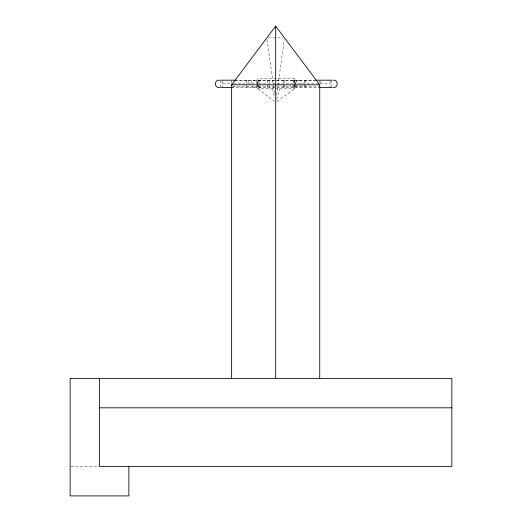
<?xml version="1.0" encoding="UTF-8"?>
<svg xmlns="http://www.w3.org/2000/svg" width="522" height="522" viewBox="0 0 522 522"><rect width="100%" height="100%" fill="white"/><g stroke="black" fill="none" stroke-linecap="round" stroke-linejoin="round"><path stroke-width="0.39" stroke-dasharray="2.61 1.96" d="M250.86 83.833L251.93 81.256L254.508 80.192M256.961 83.833L258.025 81.256L260.589 80.192M276.673 95.174L277.887 86.3M277.998 85.491L284.288 39.483M276.627 99.421L279.929 88.844M295.113 85.654L293.782 86.985L291.974 87.474M301.214 85.654L299.876 86.985L298.049 87.474M276.967 101.503L294.31 88.844M268.458 37.871L282.904 37.871M235.337 80.192L314.825 80.192M234.371 80.779L257.229 80.779M258.253 80.779L294.31 80.779M295.348 80.779L316.378 80.779M222.529 83.833L230.607 83.833M233.543 83.833L257.229 83.833L257.229 80.192M318.864 83.833L295.348 83.833L295.348 80.192M320.071 83.833L330.048 83.833M232.832 86.88L257.229 86.88M258.253 86.88L294.31 86.88M295.348 86.88L319.568 86.88M231.292 87.474L320.462 87.474M70.959 466.537L98.691 466.537M298.049 80.192L300.633 81.256L301.703 83.833M254.508 87.474L252.681 86.985L251.35 85.654M291.974 80.192L294.532 81.256L295.596 83.833M260.589 87.474L258.775 86.985L257.45 85.654M258.175 88.844L274.428 101.47M272.556 88.844L274.637 97.908M267.075 39.483L273.365 85.491M273.476 86.3L274.689 95.174M331.881 80.192L331.888 87.474M330.048 80.779L330.048 86.88M320.919 80.779L320.919 83.833M319.549 81.001L319.549 82.62M305.846 80.192L305.846 87.474M304.476 80.192L304.476 83.833M304.476 84.597L304.476 87.474M296.215 80.192L296.215 87.474M295.348 84.597L295.348 87.474M294.721 80.192L294.721 87.474M294.31 80.192L294.31 83.833L258.253 83.833L258.253 80.192M294.31 84.597L294.31 87.474M293.514 80.192L293.508 87.474M284.823 80.192L284.823 83.833M284.823 84.597L284.823 87.474M283.4 80.192L283.4 87.474M269.163 80.192L269.163 87.474M267.734 80.192L267.734 83.833M267.734 84.597L267.734 87.474M259.062 80.192L259.062 87.474M258.253 84.597L258.253 87.474M257.229 84.597L257.229 87.474M256.348 80.192L256.348 87.474M248.1 80.192L248.1 83.833M248.1 86.88L248.1 87.474M246.73 80.192L246.73 87.474M233.027 85.856L233.027 87.474M231.657 80.779L231.657 83.833M222.529 80.779L222.529 86.88M220.695 80.192L220.695 87.474M294.649 78.815L257.835 78.815L257.835 88.844L294.649 88.844L294.649 78.815"/><path stroke-width="0.78" d="M231.637 378.45L231.637 84.825L275.681 26.1L319.725 84.825L319.725 378.45M219.579 80.192C214.013 79.213 214.013 88.446 219.579 87.474M220.695 80.192L235.337 80.192M315.764 80.192L331.888 80.192M333.01 80.192C338.569 79.213 338.569 88.446 333.01 87.474M231.637 84.825L319.725 84.825M220.695 87.474L232.336 87.474M319.536 87.474L331.888 87.474M99.506 407.812L451.856 407.812M275.681 26.1L275.681 378.45M128.869 466.537L128.869 495.9L70.144 495.9L70.144 378.45L451.856 378.45L451.856 466.537L99.506 466.537L99.506 378.45"/></g></svg>
